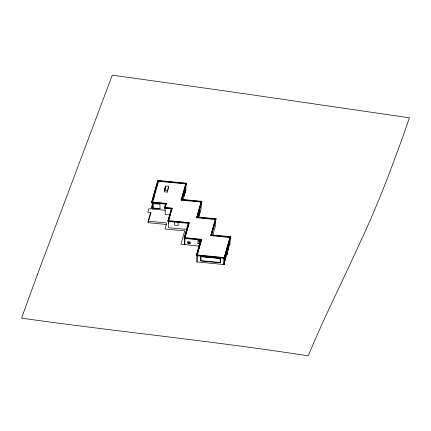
<?xml version="1.0" encoding="UTF-8"?>
<svg xmlns="http://www.w3.org/2000/svg" width="431" height="431" viewBox="0 0 431 431"><rect width="100%" height="100%" fill="white"/><g stroke="black" fill="none" stroke-linecap="round" stroke-linejoin="round"><path stroke-width="0.65" d="M168.51 223.673L168.51 221.119L172.136 208.114L165.186 207.446L166.361 203.384L152.191 202.015L152.191 209.024L165.073 210.263M151.529 202.29L165.698 203.653L165.698 204.122L151.529 202.759L157.843 180.438L186.521 183.202L181.834 199.887L186.521 183.202M151.529 202.759L157.843 180.438M152.191 202.015L158.317 180.821L159.976 180.928L159.966 181.446L185.858 183.94L185.858 183.471L159.966 180.977L159.966 181.446M152.191 202.484L158.317 180.821M152.682 201.654L156.151 189.635M156.518 188.369L158.188 182.027M153.959 197.635L154.449 195.938M152.402 204.515L151.125 208.933L148.884 208.717L147.865 212.246L151.055 212.553L148.119 222.708L166.334 224.459L166.334 222.924L148.119 221.173L148.119 222.708M148.119 221.173L150.527 212.849L150.527 214.385M158.317 181.289L159.691 181.424L159.707 180.901M152.191 209.024L152.337 202.893M153.463 208.125L159.993 208.728L153.463 208.125L153.474 203.621L159.993 204.251L159.982 208.755M164.33 190.405L165.59 186.052L168.575 186.343L168.575 187.781L167.32 192.134L164.33 191.849L164.33 190.405L167.32 190.691L168.575 186.343M164.486 190.179L164.62 189.71L164.459 190.513M165.213 188.519L164.717 190.146L165.369 187.119M165.348 187.975L164.717 190.146L164.744 189.284M164.523 207.715L171.473 208.388L171.473 208.857L164.523 208.184L165.698 203.653M164.523 208.184L165.698 204.122M165.353 207.333L166.361 203.384M166.334 224.459L165.019 228.996L184.737 230.892L180.88 244.237L199.575 246.112M167.853 220.925L188.428 222.902L188.428 223.371L167.853 221.394L171.473 208.388M168.031 220.764L171.473 208.857M186.752 229.416L168.51 227.66L168.51 220.65L172.136 208.114M174.582 221.981L174.582 225.203L178.138 225.532L178.138 222.31M181.176 199.693L201.169 201.616L201.169 202.085L181.176 200.156L185.858 183.471M181.176 200.156L185.858 183.94M183.762 196.848L184.829 194.058L184.829 190.427L185.368 188.541L185.368 192.178L184.759 193.406M183.148 199.871L183.865 197.393L183.865 193.794L184.463 191.73L184.463 195.324M185.368 192.178L185.858 190.48L185.858 185.249M184.08 237.944L200.851 239.561L200.851 240.029L184.08 238.413L188.428 222.902M184.08 238.413L188.428 223.371M184.894 237.998L184.737 244.679L184.737 237.675L189.085 222.633L168.51 220.65M189.085 223.102L184.737 238.144L186.03 238.268M185.077 237.368L186.17 233.586M186.537 232.325L188.902 224.125M186.235 233.715L186.785 231.824M187.512 242.949L187.517 241.764L188.358 241.845L188.358 243.003L187.517 242.922M188.358 241.845L188.358 243.003M189.344 243.116L190.227 243.203L189.333 243.143L189.344 241.936L189.268 243.898L188.487 243.795M189.268 242.836L188.487 242.734L188.476 243.822M196.655 217.229L215.419 219.04L215.419 219.508L196.655 217.698L201.169 201.616M196.655 217.698L200.986 202.71M197.258 216.852L198.745 211.713L198.745 216.227L198.373 217.51M198.863 211.314L199.515 209.057M181.834 199.418L201.827 201.342L197.317 216.96L216.082 218.765L211.427 235.337L216.082 218.765M197.495 216.804L201.827 201.342M197.942 217.472L198.314 212.962M198.432 215.786L199.413 212.402L199.413 208.529M199.844 207.925L199.844 212.445L198.863 215.829L198.863 211.955M198.643 217.369L201.169 208.626L201.169 202.737M197.921 240.913L199.267 240.988L199.251 243.386L197.921 243.256L197.931 240.859L199.267 240.988M197.921 243.256L199.251 243.386M199.585 241.015C200.361 247.044 198.093 239.744 200.523 241.107M211.427 234.868L230.736 236.727L224.605 258.406L196.326 255.685L200.851 239.561M196.326 255.685L200.851 240.029M224.287 264.047L223.969 264.014L225.138 259.963L225.456 259.99L225.456 254.861L224.287 258.918L224.136 264.564L196.989 261.951L196.989 254.942L201.514 239.291L184.737 237.675M196.989 255.411L201.514 239.291M196.989 255.755L199.521 246.985M199.882 245.735L200.426 243.854M200.787 242.605L201.331 240.724M196.989 261.951L197.166 256.235M201.029 256.59L220.23 258.438L201.029 256.59L201.018 260.685L220.23 262.495L220.23 258.438L220.219 262.533M200.636 260.965L200.647 256.24L220.613 258.164L220.602 262.883L200.647 260.922M230.073 237.465L210.77 235.606L215.419 219.04M210.77 235.606L215.236 220.149M212.72 235.396L215.419 226.049L215.419 220.16M224.136 264.564L224.136 257.56L230.073 236.996L210.77 235.137M224.136 258.029L229.89 238.106M226.921 248.795L227.476 246.866M226.738 250.416L225.661 254.161L225.456 259.99M225.704 258.013L227.083 254.36L227.083 249.237L228.371 244.776L228.371 249.905L228.053 249.878L226.948 253.697M228.689 243.671L229.842 239.69L229.842 244.819L229.524 244.786L228.209 249.333L228.527 249.366L228.527 244.237L228.209 244.21M224.605 258.406L230.736 236.727M228.371 249.905L228.527 249.366M229.842 244.819L230.073 236.996M165.935 181.688L167.266 181.817M169.922 182.071L171.247 182.2M174.566 182.518L175.896 182.647M179.215 182.965L180.546 183.094M159.707 181.37L159.976 181.397M185.168 200.205L186.499 200.334M193.831 201.04L195.162 201.169M198.497 201.492L199.828 201.622M155.413 202.796L156.701 202.92M159.917 203.227L161.205 203.351M165.816 207.974L167.083 208.098M170.24 208.399L172.136 208.582M199.413 212.402L199.844 212.445M198.314 216.184L198.745 216.227M197.317 217.429L198.659 217.558M202.01 217.881L203.346 218.011M210.721 218.716L212.057 218.846M170.24 214.94L165.186 214.449L165.186 207.914M170.504 221.313L171.829 221.437M179.792 222.207L181.122 222.331M183.778 222.59L185.104 222.719M213.426 235.525L214.757 235.655M218.086 235.978L219.417 236.102M222.746 236.425L224.077 236.554M226.738 236.808L228.074 236.937M189.257 238.575L190.545 238.699M198.287 239.447L199.575 239.571M184.894 239.092L185.168 239.119M199.569 241.069L200.507 241.161M189.333 241.963L190.227 242.023L190.216 243.229M184.894 244.145L185.168 244.172M226.765 249.204L227.083 249.237M227.083 254.36L226.765 254.333L226.765 251.769M196.989 254.942L224.136 257.56M196.326 255.217L224.605 257.937M200.959 255.793L202.284 255.922M205.598 256.24L206.918 256.37M214.202 257.07L215.527 257.199M218.84 257.517L220.16 257.646M224.287 258.918L223.969 258.886L223.969 264.014M225.343 259.257L225.661 259.29M229.524 240.94L229.524 244.786M228.209 247.41L228.209 249.333M228.053 246.031L228.053 249.878M226.921 250.438L226.921 254.926M226.604 251.688L226.604 254.893M225.138 256.116L225.138 259.963M189.085 222.633L189.085 223.495M185.12 189.123L185.12 192.156M184.209 192.307L184.209 195.302M167.32 190.691L167.32 192.134M165.59 186.052L165.59 187.496M159.691 180.955L159.691 181.424M159.233 180.519L159.233 180.988M37.357 274.676L21.55 318.148C116.995 331.606 212.962 341.061 308.224 355.85C323.967 317.787 342.64 281.071 359.573 243.558C378.892 202.759 394.575 160.413 409.45 117.825L229.195 91.507L112.265 75.15L37.357 274.676"/></g></svg>
